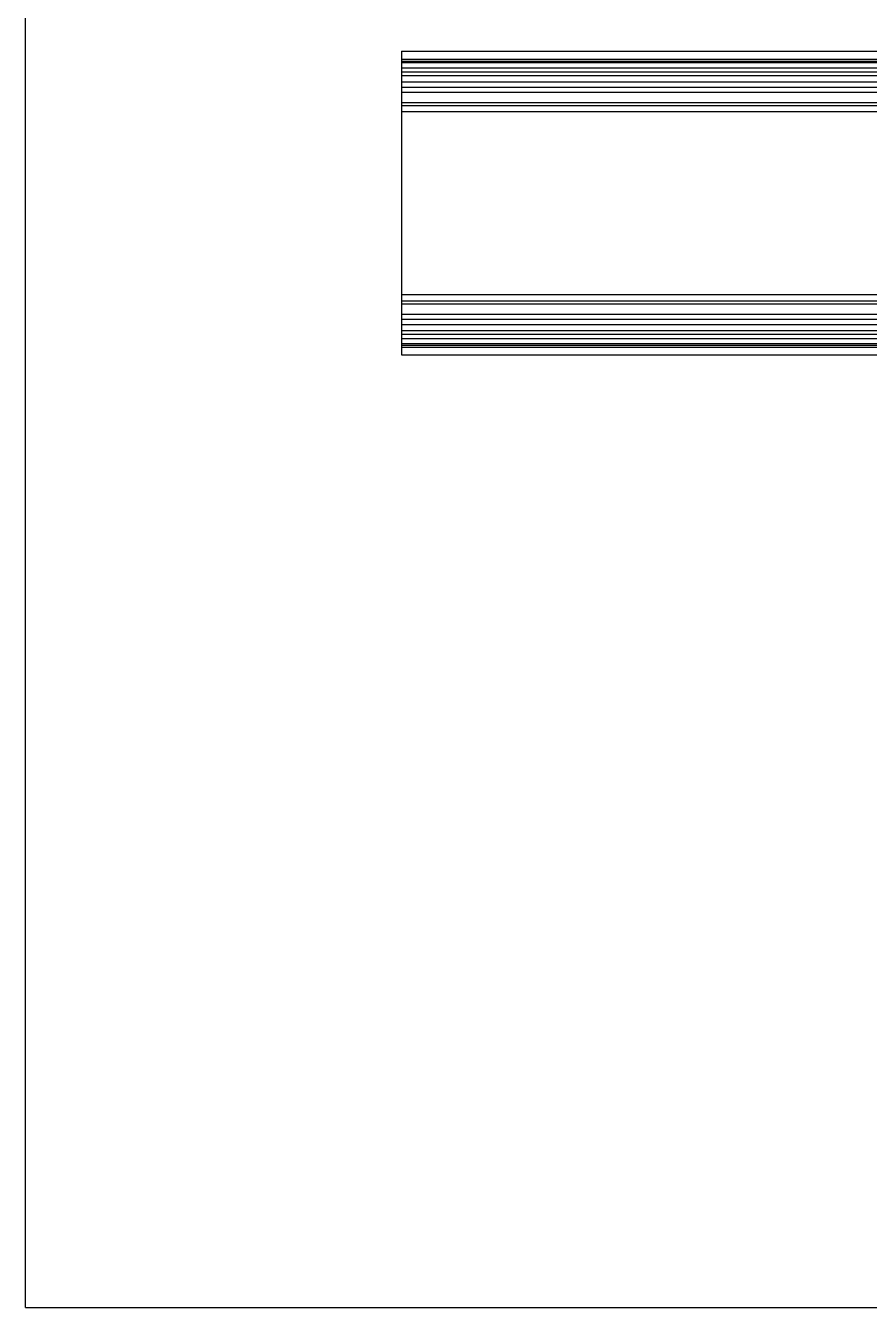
# Model space of a CAD drawing. Header units: inches. Extents: x 0 to 11.7, y 0 to 8.3.
# Drawn here: x 0 to 2.722, y 0 to 4.137 of the extents above; entities that cross this region are included whole.
import ezdxf

# ---------------------------------------------------------------- set-up
doc = ezdxf.new("R2010")
doc.units = ezdxf.units.IN
doc.header["$LTSCALE"] = 0.64311
doc.header["$MEASUREMENT"] = 0
doc.layers.get('0').update_dxf_attribs({"linetype": 'CONTINUOUS'})

msp = doc.modelspace()

# ---------------------------------------------------------------- linework, layer by layer
at = {"color": 7, "linetype": 'CONTINUOUS'}
for p, q in [((0, 0), (0, 8.2677)), ((1.2124, 4.0541), (1.2124, 3.0738)), ((1.2124, 4.0541), (4.362, 4.0541)), ((1.2124, 4.0285), (4.362, 4.0285)), ((1.2124, 4.0226), (4.362, 4.0226)), ((4.362, 4.0167), (1.2124, 4.0167)), ((1.2124, 4.001), (4.362, 4.001)), ((1.2124, 3.9872), (4.362, 3.9872)), ((1.2124, 3.9754), (4.362, 3.9754)), ((1.2124, 3.9557), (4.362, 3.9557)), ((1.2124, 3.938), (4.362, 3.938)), ((1.2124, 3.9222), (4.362, 3.9222)), ((1.2124, 3.8888), (4.362, 3.8888)), ((1.2124, 3.8789), (4.362, 3.8789)), ((1.2124, 3.8592), (4.3661, 3.8592)), ((1.2124, 3.2687), (4.362, 3.2687)), ((1.2124, 3.249), (4.362, 3.249)), ((1.2124, 3.2392), (4.362, 3.2392)), ((1.2124, 3.2057), (4.362, 3.2057)), ((1.2124, 3.1899), (4.362, 3.1899)), ((1.2124, 3.1722), (4.362, 3.1722)), ((1.2124, 3.1525), (4.362, 3.1525)), ((1.2124, 3.1407), (4.362, 3.1407)), ((1.2124, 3.127), (4.362, 3.127)), ((1.2124, 3.1112), (4.362, 3.1112)), ((1.2124, 3.1053), (4.362, 3.1053)), ((1.2124, 3.0994), (4.362, 3.0994)), ((1.2124, 3.0738), (4.362, 3.0738)), ((0, 0), (11.6929, 0))]:
    msp.add_line(p, q, dxfattribs=at)

doc.saveas('drawing.dxf')
